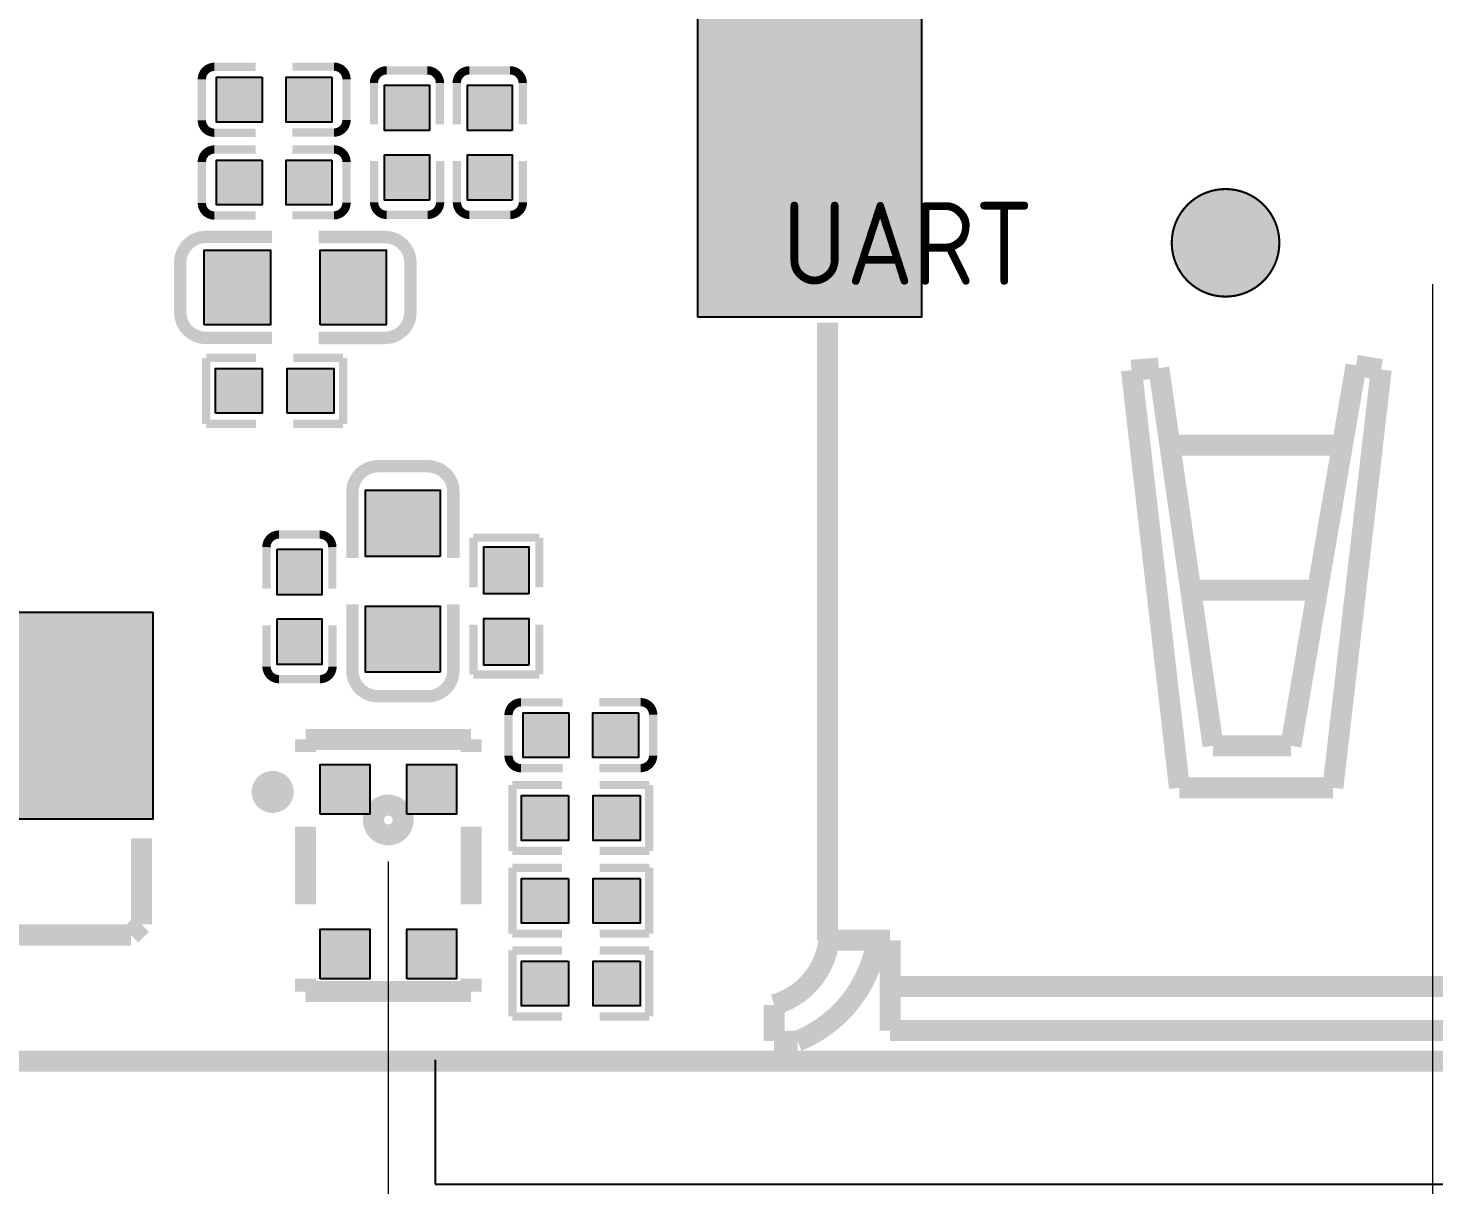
# Model space of a CAD drawing. Header units: millimetres. Extents: x 3623 to 6062, y 1175 to 2021.
# Drawn here: x 5601.81 to 5618.8, y 1795.21 to 1809.19 of the extents above; entities that cross this region are included whole.
import ezdxf

# ---------------------------------------------------------------- set-up
doc = ezdxf.new("R2010")
doc.units = ezdxf.units.MM
doc.header["$LTSCALE"] = 0.1
for name, color, linetype, true_color in [('Board-Outline-Layer', 6, 'Continuous', 0xff00ff), ('Multi-Layer', 7, 'Continuous', 0xc0c0c0), ('Top-Layer', 1, 'Continuous', 0xff0000), ('Top-Silkscreen-Layer', 7, 'Continuous', 0xffcc00)]:
    doc.layers.add(name, color=color, linetype=linetype, true_color=true_color)
doc.layers.add('FPC', color=11, linetype='Continuous')
doc.layers.add('TOPOVERLAY', color=2, linetype='Continuous')
doc.styles.get("Standard").update_dxf_attribs({"font": 'isocp2.shx', "bigfont": 'AllInOneBig.shx'})
doc.styles.add('宋体', font='', dxfattribs={"height": 2.5})
doc.styles.get('宋体').set_extended_font_data('SimSun')
doc.dimstyles.new('DIM', dxfattribs={"dimtxt": 3, "dimasz": 2.5, "dimexe": 0.5, "dimexo": 0.5, "dimgap": 0.1, "dimtad": 0, "dimzin": 12, "dimdsep": 46, "dimtxsty": '宋体', "dimcen": 0, "dimclrd": 3, "dimclre": 3, "dimclrt": 3, "dimadec": 0, "dimazin": 0, "dimtfac": 0.8, "dimtmove": 0, "dimatfit": 3, "dimfxl": 1, "dimtolj": 1, "dimtzin": 0, "dimlwd": 20, "dimlwe": 20, "dimarcsym": 0})

# ---------------------------------------------------------------- blocks, each defined once
blk = doc.blocks.new('*D341')
at = {"color": 3, "lineweight": 20, "transparency": 16777216}
for p, q in [((5599.246, 1800.379), (5599.246, 1779.69)), ((5650.006, 1800.379), (5650.006, 1779.69)), ((5601.746, 1780.19), (5620.253, 1780.19)), ((5647.506, 1780.19), (5629, 1780.19))]:
    blk.add_line(p, q, dxfattribs=at)
at = {"color": 3, "transparency": 16777216}
for points in [[(5601.746, 1780.607), (5601.746, 1779.773), (5599.246, 1780.19)], [(5647.506, 1780.607), (5647.506, 1779.773), (5650.006, 1780.19)]]:
    blk.add_solid(points, dxfattribs=at)
at = {"layer": 'Defpoints', "color": 0, "transparency": 16777216}
for p in [(5599.246, 1800.879), (5650.006, 1800.879), (5650.006, 1780.19)]:
    blk.add_point(p, dxfattribs=at)
at = {"color": 3, "transparency": 16777216, "insert": (5624.626, 1780.19), "char_height": 2.5, "attachment_point": 5, "style": '宋体'}
blk.add_mtext('\\A1;50.76', dxfattribs=at)
blk = doc.blocks.new('*D342')
at = {"color": 3, "lineweight": 20, "transparency": 16777216}
for p, q in [((5606.165, 1799.119), (5606.165, 1783.476)), ((5643.785, 1799.119), (5643.785, 1783.476)), ((5608.665, 1783.976), (5620.622, 1783.976)), ((5641.285, 1783.976), (5629.328, 1783.976))]:
    blk.add_line(p, q, dxfattribs=at)
at = {"color": 3, "transparency": 16777216}
for points in [[(5608.665, 1784.392), (5608.665, 1783.559), (5606.165, 1783.976)], [(5641.285, 1784.392), (5641.285, 1783.559), (5643.785, 1783.976)]]:
    blk.add_solid(points, dxfattribs=at)
at = {"layer": 'Defpoints', "color": 0, "transparency": 16777216}
for p in [(5606.165, 1799.619), (5643.785, 1799.619), (5643.785, 1783.976)]:
    blk.add_point(p, dxfattribs=at)
at = {"color": 3, "transparency": 16777216, "insert": (5624.975, 1783.976), "char_height": 2.5, "attachment_point": 5, "style": '宋体'}
blk.add_mtext('\\A1;37.62', dxfattribs=at)
blk = doc.blocks.new('*D347')
at = {"color": 3, "lineweight": 20, "transparency": 16777216}
for p, q in [((5618.781, 1806.094), (5618.781, 1788.041)), ((5633.293, 1802.85), (5633.293, 1788.041)), ((5621.281, 1788.541), (5621.851, 1788.541)), ((5630.793, 1788.541), (5630.222, 1788.541))]:
    blk.add_line(p, q, dxfattribs=at)
at = {"color": 3, "transparency": 16777216}
for points in [[(5621.281, 1788.958), (5621.281, 1788.125), (5618.781, 1788.541)], [(5630.793, 1788.958), (5630.793, 1788.125), (5633.293, 1788.541)]]:
    blk.add_solid(points, dxfattribs=at)
at = {"layer": 'Defpoints', "color": 0, "transparency": 16777216}
for p in [(5618.781, 1806.594), (5633.293, 1803.35), (5633.293, 1788.541)]:
    blk.add_point(p, dxfattribs=at)
at = {"color": 3, "transparency": 16777216, "insert": (5626.037, 1788.541), "char_height": 2.5, "attachment_point": 5, "style": '宋体'}
blk.add_mtext('\\A1;14.51', dxfattribs=at)
blk = doc.blocks.new('*D348')
at = {"color": 3, "lineweight": 20, "transparency": 16777216}
for p, q in [((5569.991, 1806.094), (5569.991, 1788.041)), ((5618.781, 1806.094), (5618.781, 1788.041)), ((5572.491, 1788.541), (5589.977, 1788.541)), ((5616.281, 1788.541), (5598.795, 1788.541))]:
    blk.add_line(p, q, dxfattribs=at)
at = {"color": 3, "transparency": 16777216}
for points in [[(5572.491, 1788.958), (5572.491, 1788.125), (5569.991, 1788.541)], [(5616.281, 1788.958), (5616.281, 1788.125), (5618.781, 1788.541)]]:
    blk.add_solid(points, dxfattribs=at)
at = {"layer": 'Defpoints', "color": 0, "transparency": 16777216}
for p in [(5569.991, 1806.594), (5618.781, 1806.594), (5569.991, 1788.541)]:
    blk.add_point(p, dxfattribs=at)
at = {"color": 3, "transparency": 16777216, "insert": (5594.386, 1788.541), "char_height": 2.5, "attachment_point": 5, "style": '宋体'}
blk.add_mtext('\\A1;48.79', dxfattribs=at)

msp = doc.modelspace()

# ---------------------------------------------------------------- hatches: boundary and pattern name
at = {"layer": 'Multi-Layer'}
msp.add_hatch(color=256, dxfattribs=at).paths.add_polyline_path([(5615.631, 1806.594, 1), (5616.931, 1806.594, 1)])
msp.add_hatch(color=256, dxfattribs=at).paths.add_polyline_path([(5615.631, 1806.594, 1), (5616.931, 1806.594, 1)])
at = {"layer": 'Top-Layer'}
for points in [[(5609.906, 1805.694), (5609.906, 1810.894), (5612.606, 1810.894), (5612.606, 1805.694)], [(5604.641, 1808.594), (5604.641, 1808.054), (5604.091, 1808.054), (5604.091, 1808.594)], [(5605.481, 1808.594), (5605.481, 1808.054), (5604.931, 1808.054), (5604.931, 1808.594)], [(5606.661, 1807.95), (5606.121, 1807.95), (5606.121, 1808.5), (5606.661, 1808.5)], [(5607.661, 1807.95), (5607.121, 1807.95), (5607.121, 1808.5), (5607.661, 1808.5)], [(5604.641, 1807.594), (5604.641, 1807.054), (5604.091, 1807.054), (5604.091, 1807.594)], [(5605.481, 1807.594), (5605.481, 1807.054), (5604.931, 1807.054), (5604.931, 1807.594)], [(5606.661, 1807.109), (5606.121, 1807.109), (5606.121, 1807.659), (5606.661, 1807.659)], [(5607.661, 1807.109), (5607.121, 1807.109), (5607.121, 1807.659), (5607.661, 1807.659)], [(5603.941, 1805.604), (5603.941, 1806.504), (5604.741, 1806.504), (5604.741, 1805.604)], [(5605.341, 1805.604), (5605.341, 1806.504), (5606.141, 1806.504), (5606.141, 1805.604)], [(5604.076, 1804.534), (5604.076, 1805.074), (5604.641, 1805.074), (5604.641, 1804.534)], [(5604.941, 1804.534), (5604.941, 1805.074), (5605.507, 1805.074), (5605.507, 1804.534)], [(5606.791, 1802.804), (5605.891, 1802.804), (5605.891, 1803.604), (5606.791, 1803.604)], [(5604.821, 1802.89), (5605.361, 1802.89), (5605.361, 1802.34), (5604.821, 1802.34)], [(5607.861, 1802.354), (5607.321, 1802.354), (5607.321, 1802.92), (5607.861, 1802.92)], [(5606.791, 1801.404), (5605.891, 1801.404), (5605.891, 1802.204), (5606.791, 1802.204)], [(5603.321, 1802.129), (5603.321, 1799.629), (5600.971, 1799.629), (5600.971, 1802.129)], [(5604.821, 1802.049), (5605.361, 1802.049), (5605.361, 1801.499), (5604.821, 1801.499)], [(5607.861, 1801.489), (5607.321, 1801.489), (5607.321, 1802.054), (5607.861, 1802.054)], [(5608.346, 1800.913), (5608.346, 1800.373), (5607.796, 1800.373), (5607.796, 1800.913)], [(5609.187, 1800.913), (5609.187, 1800.373), (5608.637, 1800.373), (5608.637, 1800.913)], [(5605.34, 1799.689), (5605.34, 1800.289), (5605.94, 1800.289), (5605.94, 1799.689)], [(5606.39, 1799.689), (5606.39, 1800.289), (5606.99, 1800.289), (5606.99, 1799.689)], [(5608.341, 1799.913), (5608.341, 1799.373), (5607.776, 1799.373), (5607.776, 1799.913)], [(5609.207, 1799.913), (5609.207, 1799.373), (5608.641, 1799.373), (5608.641, 1799.913)], [(5608.341, 1798.913), (5608.341, 1798.373), (5607.776, 1798.373), (5607.776, 1798.913)], [(5609.207, 1798.913), (5609.207, 1798.373), (5608.641, 1798.373), (5608.641, 1798.913)], [(5605.34, 1797.699), (5605.34, 1798.299), (5605.94, 1798.299), (5605.94, 1797.699)], [(5606.39, 1797.699), (5606.39, 1798.299), (5606.99, 1798.299), (5606.99, 1797.699)], [(5608.341, 1797.913), (5608.341, 1797.373), (5607.776, 1797.373), (5607.776, 1797.913)], [(5609.207, 1797.913), (5609.207, 1797.373), (5608.641, 1797.373), (5608.641, 1797.913)]]:
    msp.add_hatch(color=256, dxfattribs=at).paths.add_polyline_path(points)

# ---------------------------------------------------------------- linework, layer by layer
at = {"layer": 'Board-Outline-Layer', "const_width": 0.254}
msp.add_lwpolyline([(5595.376, 1796.704), (5674.512, 1796.704)], dxfattribs=at)
at = {"layer": 'FPC', "color": 6}
for p, q in [((5606.733, 1796.719), (5606.733, 1795.219)), ((5606.733, 1795.219), (5638.123, 1795.219))]:
    msp.add_line(p, q, dxfattribs=at)
at = {"layer": 'Multi-Layer', "const_width": 0.0254}
msp.add_lwpolyline([(5615.631, 1806.594, 1), (5616.931, 1806.594, 1)], format="xyb", close=True, dxfattribs=at)
msp.add_lwpolyline([(5615.631, 1806.594, 1), (5616.931, 1806.594, 1)], format="xyb", close=True, dxfattribs=at)
at = {"layer": 'Top-Layer'}
for points in [[(5609.906, 1805.694), (5609.906, 1810.894), (5612.606, 1810.894), (5612.606, 1805.694)], [(5604.641, 1808.594), (5604.641, 1808.054), (5604.091, 1808.054), (5604.091, 1808.594)], [(5605.481, 1808.594), (5605.481, 1808.054), (5604.931, 1808.054), (5604.931, 1808.594)], [(5606.661, 1807.95), (5606.121, 1807.95), (5606.121, 1808.5), (5606.661, 1808.5)], [(5607.661, 1807.95), (5607.121, 1807.95), (5607.121, 1808.5), (5607.661, 1808.5)], [(5604.641, 1807.594), (5604.641, 1807.054), (5604.091, 1807.054), (5604.091, 1807.594)], [(5605.481, 1807.594), (5605.481, 1807.054), (5604.931, 1807.054), (5604.931, 1807.594)], [(5606.661, 1807.109), (5606.121, 1807.109), (5606.121, 1807.659), (5606.661, 1807.659)], [(5607.661, 1807.109), (5607.121, 1807.109), (5607.121, 1807.659), (5607.661, 1807.659)], [(5603.941, 1805.604), (5603.941, 1806.504), (5604.741, 1806.504), (5604.741, 1805.604)], [(5605.341, 1805.604), (5605.341, 1806.504), (5606.141, 1806.504), (5606.141, 1805.604)], [(5604.076, 1804.534), (5604.076, 1805.074), (5604.641, 1805.074), (5604.641, 1804.534)], [(5604.941, 1804.534), (5604.941, 1805.074), (5605.507, 1805.074), (5605.507, 1804.534)], [(5606.791, 1802.804), (5605.891, 1802.804), (5605.891, 1803.604), (5606.791, 1803.604)], [(5604.821, 1802.89), (5605.361, 1802.89), (5605.361, 1802.34), (5604.821, 1802.34)], [(5607.861, 1802.354), (5607.321, 1802.354), (5607.321, 1802.92), (5607.861, 1802.92)], [(5606.791, 1801.404), (5605.891, 1801.404), (5605.891, 1802.204), (5606.791, 1802.204)], [(5603.321, 1802.129), (5603.321, 1799.629), (5600.971, 1799.629), (5600.971, 1802.129)], [(5604.821, 1802.049), (5605.361, 1802.049), (5605.361, 1801.499), (5604.821, 1801.499)], [(5607.861, 1801.489), (5607.321, 1801.489), (5607.321, 1802.054), (5607.861, 1802.054)], [(5608.346, 1800.913), (5608.346, 1800.373), (5607.796, 1800.373), (5607.796, 1800.913)], [(5609.187, 1800.913), (5609.187, 1800.373), (5608.637, 1800.373), (5608.637, 1800.913)], [(5605.34, 1799.689), (5605.34, 1800.289), (5605.94, 1800.289), (5605.94, 1799.689)], [(5606.39, 1799.689), (5606.39, 1800.289), (5606.99, 1800.289), (5606.99, 1799.689)], [(5608.341, 1799.913), (5608.341, 1799.373), (5607.776, 1799.373), (5607.776, 1799.913)], [(5609.207, 1799.913), (5609.207, 1799.373), (5608.641, 1799.373), (5608.641, 1799.913)], [(5608.341, 1798.913), (5608.341, 1798.373), (5607.776, 1798.373), (5607.776, 1798.913)], [(5609.207, 1798.913), (5609.207, 1798.373), (5608.641, 1798.373), (5608.641, 1798.913)], [(5605.34, 1797.699), (5605.34, 1798.299), (5605.94, 1798.299), (5605.94, 1797.699)], [(5606.39, 1797.699), (5606.39, 1798.299), (5606.99, 1798.299), (5606.99, 1797.699)], [(5608.341, 1797.913), (5608.341, 1797.373), (5607.776, 1797.373), (5607.776, 1797.913)], [(5609.207, 1797.913), (5609.207, 1797.373), (5608.641, 1797.373), (5608.641, 1797.913)]]:
    msp.add_lwpolyline(points, close=True, dxfattribs=at)
at = {"layer": 'Top-Silkscreen-Layer'}
for points, const_width in [([(5603.912, 1808.569, -0.414), (5604.064, 1808.721)], 0.1), ([(5603.912, 1808.569, -0.414), (5604.064, 1808.721)], 0.1), ([(5605.507, 1808.723, -0.414), (5605.66, 1808.571)], 0.1), ([(5605.507, 1808.723, -0.414), (5605.66, 1808.571)], 0.1), ([(5605.992, 1808.526, -0.414), (5606.144, 1808.678)], 0.1), ([(5605.992, 1808.526, -0.414), (5606.144, 1808.678)], 0.1), ([(5606.637, 1808.678, -0.414), (5606.789, 1808.526)], 0.1), ([(5606.637, 1808.678, -0.414), (5606.789, 1808.526)], 0.1), ([(5606.992, 1808.526, -0.414), (5607.144, 1808.678)], 0.1), ([(5606.992, 1808.526, -0.414), (5607.144, 1808.678)], 0.1), ([(5607.637, 1808.678, -0.414), (5607.789, 1808.526)], 0.1), ([(5607.637, 1808.678, -0.414), (5607.789, 1808.526)], 0.1), ([(5604.064, 1807.924, -0.414), (5603.912, 1808.076)], 0.1), ([(5604.064, 1807.924, -0.414), (5603.912, 1808.076)], 0.1), ([(5605.66, 1808.078, -0.414), (5605.507, 1807.926)], 0.1), ([(5605.66, 1808.078, -0.414), (5605.507, 1807.926)], 0.1), ([(5603.912, 1807.569, -0.414), (5604.064, 1807.721)], 0.1), ([(5603.912, 1807.569, -0.414), (5604.064, 1807.721)], 0.1), ([(5605.507, 1807.723, -0.414), (5605.66, 1807.571)], 0.1), ([(5605.507, 1807.723, -0.414), (5605.66, 1807.571)], 0.1), ([(5604.064, 1806.924, -0.414), (5603.912, 1807.076)], 0.1), ([(5604.064, 1806.924, -0.414), (5603.912, 1807.076)], 0.1), ([(5605.66, 1807.078, -0.414), (5605.507, 1806.926)], 0.1), ([(5605.66, 1807.078, -0.414), (5605.507, 1806.926)], 0.1), ([(5606.146, 1806.931, -0.414), (5605.994, 1807.083)], 0.1), ([(5606.146, 1806.931, -0.414), (5605.994, 1807.083)], 0.1), ([(5606.791, 1807.083, -0.414), (5606.639, 1806.931)], 0.1), ([(5606.791, 1807.083, -0.414), (5606.639, 1806.931)], 0.1), ([(5607.146, 1806.931, -0.414), (5606.994, 1807.083)], 0.1), ([(5607.146, 1806.931, -0.414), (5606.994, 1807.083)], 0.1), ([(5607.791, 1807.083, -0.414), (5607.639, 1806.931)], 0.1), ([(5607.791, 1807.083, -0.414), (5607.639, 1806.931)], 0.1), ([(5603.651, 1806.355, -0.414), (5603.961, 1806.665)], 0.15), ([(5603.651, 1806.355, -0.414), (5603.961, 1806.665)], 0.15), ([(5606.122, 1806.664, -0.414), (5606.432, 1806.354)], 0.15), ([(5606.122, 1806.664, -0.414), (5606.432, 1806.354)], 0.15), ([(5603.961, 1805.445, -0.414), (5603.651, 1805.755)], 0.15), ([(5603.961, 1805.445, -0.414), (5603.651, 1805.755)], 0.15), ([(5606.432, 1805.754, -0.414), (5606.122, 1805.444)], 0.15), ([(5606.432, 1805.754, -0.414), (5606.122, 1805.444)], 0.15), ([(5605.732, 1803.585, -0.414), (5606.042, 1803.894)], 0.15), ([(5605.732, 1803.585, -0.414), (5606.042, 1803.894)], 0.15), ([(5606.642, 1803.894, -0.414), (5606.951, 1803.585)], 0.15), ([(5606.642, 1803.894, -0.414), (5606.951, 1803.585)], 0.15), ([(5604.692, 1802.916, -0.414), (5604.844, 1803.068)], 0.1), ([(5604.692, 1802.916, -0.414), (5604.844, 1803.068)], 0.1), ([(5605.337, 1803.068, -0.414), (5605.489, 1802.916)], 0.1), ([(5605.337, 1803.068, -0.414), (5605.489, 1802.916)], 0.1), ([(5604.846, 1801.321, -0.414), (5604.694, 1801.473)], 0.1), ([(5604.846, 1801.321, -0.414), (5604.694, 1801.473)], 0.1), ([(5605.491, 1801.473, -0.414), (5605.339, 1801.321)], 0.1), ([(5605.491, 1801.473, -0.414), (5605.339, 1801.321)], 0.1), ([(5606.041, 1801.114, -0.414), (5605.731, 1801.424)], 0.15), ([(5606.041, 1801.114, -0.414), (5605.731, 1801.424)], 0.15), ([(5606.951, 1801.424, -0.414), (5606.641, 1801.114)], 0.15), ([(5606.951, 1801.424, -0.414), (5606.641, 1801.114)], 0.15), ([(5607.618, 1800.888, -0.414), (5607.77, 1801.041)], 0.1), ([(5607.618, 1800.888, -0.414), (5607.77, 1801.041)], 0.1), ([(5609.213, 1801.043, -0.414), (5609.365, 1800.891)], 0.1), ([(5609.213, 1801.043, -0.414), (5609.365, 1800.891)], 0.1), ([(5607.77, 1800.244, -0.414), (5607.618, 1800.396)], 0.1), ([(5607.77, 1800.244, -0.414), (5607.618, 1800.396)], 0.1), ([(5609.365, 1800.398, -0.414), (5609.213, 1800.246)], 0.1), ([(5609.365, 1800.398, -0.414), (5609.213, 1800.246)], 0.1), ([(5605.985, 1799.619, 1), (5606.344, 1799.619), (5606.344, 1799.619, 1), (5605.985, 1799.619)], 0.254), ([(5605.985, 1799.619, 1), (5606.344, 1799.619), (5606.344, 1799.619, 1), (5605.985, 1799.619)], 0.254), ([(5610.825, 1797.385, 0.312), (5611.491, 1798.191)], 0.254), ([(5610.825, 1797.385, 0.312), (5611.491, 1798.191)], 0.254), ([(5611.11, 1796.946, 0.257), (5612.06, 1798.117)], 0.254), ([(5611.11, 1796.946, 0.257), (5612.06, 1798.117)], 0.254)]:
    msp.add_lwpolyline(points, format="xyb", dxfattribs=dict(at, const_width=const_width))
for points, const_width in [([(5604.064, 1808.721), (5604.564, 1808.721)], 0.1), ([(5604.064, 1808.721), (5604.564, 1808.721)], 0.1), ([(5605.007, 1808.723), (5605.507, 1808.723)], 0.1), ([(5605.007, 1808.723), (5605.507, 1808.723)], 0.1), ([(5603.912, 1808.076), (5603.912, 1808.569)], 0.1), ([(5603.912, 1808.076), (5603.912, 1808.569)], 0.1), ([(5605.66, 1808.078), (5605.66, 1808.571)], 0.1), ([(5605.66, 1808.078), (5605.66, 1808.571)], 0.1), ([(5606.144, 1808.678), (5606.637, 1808.678)], 0.1), ([(5606.144, 1808.678), (5606.637, 1808.678)], 0.1), ([(5607.144, 1808.678), (5607.637, 1808.678)], 0.1), ([(5607.144, 1808.678), (5607.637, 1808.678)], 0.1), ([(5605.992, 1808.526), (5605.992, 1808.026)], 0.1), ([(5605.992, 1808.526), (5605.992, 1808.026)], 0.1), ([(5606.789, 1808.526), (5606.789, 1808.026)], 0.1), ([(5606.789, 1808.526), (5606.789, 1808.026)], 0.1), ([(5606.992, 1808.526), (5606.992, 1808.026)], 0.1), ([(5606.992, 1808.526), (5606.992, 1808.026)], 0.1), ([(5607.789, 1808.526), (5607.789, 1808.026)], 0.1), ([(5607.789, 1808.526), (5607.789, 1808.026)], 0.1), ([(5604.064, 1807.924), (5604.564, 1807.924)], 0.1), ([(5604.064, 1807.924), (5604.564, 1807.924)], 0.1), ([(5605.007, 1807.926), (5605.507, 1807.926)], 0.1), ([(5605.007, 1807.926), (5605.507, 1807.926)], 0.1), ([(5604.064, 1807.721), (5604.564, 1807.721)], 0.1), ([(5604.064, 1807.721), (5604.564, 1807.721)], 0.1), ([(5605.007, 1807.723), (5605.507, 1807.723)], 0.1), ([(5605.007, 1807.723), (5605.507, 1807.723)], 0.1), ([(5603.912, 1807.076), (5603.912, 1807.569)], 0.1), ([(5603.912, 1807.076), (5603.912, 1807.569)], 0.1), ([(5605.66, 1807.078), (5605.66, 1807.571)], 0.1), ([(5605.66, 1807.078), (5605.66, 1807.571)], 0.1), ([(5605.994, 1807.583), (5605.994, 1807.083)], 0.1), ([(5605.994, 1807.583), (5605.994, 1807.083)], 0.1), ([(5606.791, 1807.583), (5606.791, 1807.083)], 0.1), ([(5606.791, 1807.583), (5606.791, 1807.083)], 0.1), ([(5606.994, 1807.583), (5606.994, 1807.083)], 0.1), ([(5606.994, 1807.583), (5606.994, 1807.083)], 0.1), ([(5607.791, 1807.583), (5607.791, 1807.083)], 0.1), ([(5607.791, 1807.583), (5607.791, 1807.083)], 0.1), ([(5604.064, 1806.924), (5604.564, 1806.924)], 0.1), ([(5604.064, 1806.924), (5604.564, 1806.924)], 0.1), ([(5605.007, 1806.926), (5605.507, 1806.926)], 0.1), ([(5605.007, 1806.926), (5605.507, 1806.926)], 0.1), ([(5606.146, 1806.931), (5606.639, 1806.931)], 0.1), ([(5606.146, 1806.931), (5606.639, 1806.931)], 0.1), ([(5607.146, 1806.931), (5607.639, 1806.931)], 0.1), ([(5607.146, 1806.931), (5607.639, 1806.931)], 0.1), ([(5604.761, 1806.665), (5603.961, 1806.665)], 0.15), ([(5604.761, 1806.665), (5603.961, 1806.665)], 0.15), ([(5605.322, 1806.664), (5606.122, 1806.664)], 0.15), ([(5605.322, 1806.664), (5606.122, 1806.664)], 0.15), ([(5603.651, 1806.355), (5603.651, 1805.755)], 0.15), ([(5603.651, 1806.355), (5603.651, 1805.755)], 0.15), ([(5606.432, 1806.354), (5606.432, 1805.754)], 0.15), ([(5606.432, 1806.354), (5606.432, 1805.754)], 0.15), ([(5611.47, 1805.629), (5611.47, 1798.166)], 0.254), ([(5611.47, 1805.629), (5611.47, 1798.166)], 0.254), ([(5604.761, 1805.445), (5603.961, 1805.445)], 0.15), ([(5604.761, 1805.445), (5603.961, 1805.445)], 0.15), ([(5605.322, 1805.444), (5606.122, 1805.444)], 0.15), ([(5605.322, 1805.444), (5606.122, 1805.444)], 0.15), ([(5603.965, 1805.203), (5603.965, 1804.406)], 0.1), ([(5604.565, 1805.203), (5603.965, 1805.203)], 0.1), ([(5603.965, 1805.203), (5603.965, 1804.406)], 0.1), ([(5604.565, 1805.203), (5603.965, 1805.203)], 0.1), ([(5605.018, 1805.203), (5605.618, 1805.203)], 0.1), ([(5605.018, 1805.203), (5605.618, 1805.203)], 0.1), ([(5605.618, 1805.203), (5605.618, 1804.406)], 0.1), ([(5605.618, 1805.203), (5605.618, 1804.406)], 0.1), ([(5615.144, 1805.055), (5615.475, 1805.08)], 0.254), ([(5615.144, 1805.055), (5615.475, 1805.08)], 0.254), ([(5615.475, 1805.08), (5616.13, 1800.516)], 0.254), ([(5615.475, 1805.08), (5616.13, 1800.516)], 0.254), ([(5617.07, 1800.516), (5617.858, 1805.113)], 0.254), ([(5617.07, 1800.516), (5617.858, 1805.113)], 0.254), ([(5617.858, 1805.113), (5618.162, 1805.062)], 0.254), ([(5617.858, 1805.113), (5618.162, 1805.062)], 0.254), ([(5615.724, 1800.008), (5615.144, 1805.055)], 0.254), ([(5615.724, 1800.008), (5615.144, 1805.055)], 0.254), ([(5618.162, 1805.062), (5617.578, 1800.008)], 0.254), ([(5618.162, 1805.062), (5617.578, 1800.008)], 0.254), ([(5604.565, 1804.406), (5603.965, 1804.406)], 0.1), ([(5604.565, 1804.406), (5603.965, 1804.406)], 0.1), ([(5605.018, 1804.406), (5605.618, 1804.406)], 0.1), ([(5605.018, 1804.406), (5605.618, 1804.406)], 0.1), ([(5615.572, 1804.148), (5617.654, 1804.148)], 0.254), ([(5615.572, 1804.148), (5617.654, 1804.148)], 0.254), ([(5606.042, 1803.894), (5606.642, 1803.894)], 0.15), ([(5606.042, 1803.894), (5606.642, 1803.894)], 0.15), ([(5605.732, 1802.785), (5605.732, 1803.585)], 0.15), ([(5605.732, 1802.785), (5605.732, 1803.585)], 0.15), ([(5606.951, 1802.785), (5606.951, 1803.585)], 0.15), ([(5606.951, 1802.785), (5606.951, 1803.585)], 0.15), ([(5605.337, 1803.068), (5604.844, 1803.068)], 0.1), ([(5605.337, 1803.068), (5604.844, 1803.068)], 0.1), ([(5607.193, 1802.431), (5607.193, 1803.031)], 0.1), ([(5607.193, 1803.031), (5607.99, 1803.031)], 0.1), ([(5607.193, 1802.431), (5607.193, 1803.031)], 0.1), ([(5607.193, 1803.031), (5607.99, 1803.031)], 0.1), ([(5607.99, 1802.431), (5607.99, 1803.031)], 0.1), ([(5607.99, 1802.431), (5607.99, 1803.031)], 0.1), ([(5604.692, 1802.416), (5604.692, 1802.916)], 0.1), ([(5604.692, 1802.416), (5604.692, 1802.916)], 0.1), ([(5605.489, 1802.416), (5605.489, 1802.916)], 0.1), ([(5605.489, 1802.416), (5605.489, 1802.916)], 0.1), ([(5615.902, 1802.395), (5617.35, 1802.395)], 0.254), ([(5615.902, 1802.395), (5617.35, 1802.395)], 0.254), ([(5605.731, 1802.224), (5605.731, 1801.424)], 0.15), ([(5605.731, 1802.224), (5605.731, 1801.424)], 0.15), ([(5606.951, 1802.224), (5606.951, 1801.424)], 0.15), ([(5606.951, 1802.224), (5606.951, 1801.424)], 0.15), ([(5604.694, 1801.473), (5604.694, 1801.973)], 0.1), ([(5604.694, 1801.473), (5604.694, 1801.973)], 0.1), ([(5605.491, 1801.473), (5605.491, 1801.973)], 0.1), ([(5605.491, 1801.473), (5605.491, 1801.973)], 0.1), ([(5607.193, 1801.978), (5607.193, 1801.378)], 0.1), ([(5607.193, 1801.978), (5607.193, 1801.378)], 0.1), ([(5607.99, 1801.978), (5607.99, 1801.378)], 0.1), ([(5607.99, 1801.978), (5607.99, 1801.378)], 0.1), ([(5605.339, 1801.321), (5604.846, 1801.321)], 0.1), ([(5605.339, 1801.321), (5604.846, 1801.321)], 0.1), ([(5607.193, 1801.378), (5607.99, 1801.378)], 0.1), ([(5607.193, 1801.378), (5607.99, 1801.378)], 0.1), ([(5606.041, 1801.114), (5606.641, 1801.114)], 0.15), ([(5606.041, 1801.114), (5606.641, 1801.114)], 0.15), ([(5607.77, 1801.041), (5608.27, 1801.041)], 0.1), ([(5607.77, 1801.041), (5608.27, 1801.041)], 0.1), ([(5608.713, 1801.043), (5609.213, 1801.043)], 0.1), ([(5608.713, 1801.043), (5609.213, 1801.043)], 0.1), ([(5607.618, 1800.396), (5607.618, 1800.888)], 0.1), ([(5607.618, 1800.396), (5607.618, 1800.888)], 0.1), ([(5609.365, 1800.398), (5609.365, 1800.891)], 0.1), ([(5609.365, 1800.398), (5609.365, 1800.891)], 0.1), ([(5605.165, 1800.593), (5605.165, 1800.439)], 0.254), ([(5605.165, 1800.593), (5607.165, 1800.593)], 0.254), ([(5605.165, 1800.593), (5605.165, 1800.439)], 0.254), ([(5605.165, 1800.593), (5607.165, 1800.593)], 0.254), ([(5607.165, 1800.593), (5607.165, 1800.439)], 0.254), ([(5607.165, 1800.593), (5607.165, 1800.439)], 0.254), ([(5616.13, 1800.516), (5617.07, 1800.516)], 0.254), ([(5616.13, 1800.516), (5617.07, 1800.516)], 0.254), ([(5607.77, 1800.244), (5608.27, 1800.244)], 0.1), ([(5607.77, 1800.244), (5608.27, 1800.244)], 0.1), ([(5608.713, 1800.246), (5609.213, 1800.246)], 0.1), ([(5608.713, 1800.246), (5609.213, 1800.246)], 0.1), ([(5617.578, 1800.008), (5615.724, 1800.008)], 0.254), ([(5617.578, 1800.008), (5615.724, 1800.008)], 0.254), ([(5608.265, 1800.042), (5607.665, 1800.042)], 0.1), ([(5607.665, 1799.245), (5607.665, 1800.042)], 0.1), ([(5608.265, 1800.042), (5607.665, 1800.042)], 0.1), ([(5607.665, 1799.245), (5607.665, 1800.042)], 0.1), ([(5608.718, 1800.042), (5609.318, 1800.042)], 0.1), ([(5608.718, 1800.042), (5609.318, 1800.042)], 0.1), ([(5609.318, 1799.245), (5609.318, 1800.042)], 0.1), ([(5609.318, 1799.245), (5609.318, 1800.042)], 0.1), ([(5605.165, 1799.54), (5605.165, 1798.599)], 0.254), ([(5605.165, 1799.54), (5605.165, 1798.599)], 0.254), ([(5607.165, 1799.54), (5607.165, 1798.599)], 0.254), ([(5607.165, 1799.54), (5607.165, 1798.599)], 0.254), ([(5603.183, 1798.356), (5603.183, 1799.398)], 0.254), ([(5603.183, 1798.356), (5603.183, 1799.398)], 0.254), ([(5608.265, 1799.245), (5607.665, 1799.245)], 0.1), ([(5608.265, 1799.245), (5607.665, 1799.245)], 0.1), ([(5608.718, 1799.245), (5609.318, 1799.245)], 0.1), ([(5608.718, 1799.245), (5609.318, 1799.245)], 0.1), ([(5608.265, 1799.042), (5607.665, 1799.042)], 0.1), ([(5607.665, 1798.245), (5607.665, 1799.042)], 0.1), ([(5608.265, 1799.042), (5607.665, 1799.042)], 0.1), ([(5607.665, 1798.245), (5607.665, 1799.042)], 0.1), ([(5608.718, 1799.042), (5609.318, 1799.042)], 0.1), ([(5608.718, 1799.042), (5609.318, 1799.042)], 0.1), ([(5609.318, 1798.245), (5609.318, 1799.042)], 0.1), ([(5609.318, 1798.245), (5609.318, 1799.042)], 0.1), ([(5603.056, 1798.229), (5603.183, 1798.356)], 0.254), ([(5603.056, 1798.229), (5603.183, 1798.356)], 0.254), ([(5600.643, 1798.229), (5603.056, 1798.229)], 0.254), ([(5600.643, 1798.229), (5603.056, 1798.229)], 0.254), ([(5608.265, 1798.245), (5607.665, 1798.245)], 0.1), ([(5608.265, 1798.245), (5607.665, 1798.245)], 0.1), ([(5608.718, 1798.245), (5609.318, 1798.245)], 0.1), ([(5608.718, 1798.245), (5609.318, 1798.245)], 0.1), ([(5611.47, 1798.166), (5612.227, 1798.166)], 0.254), ([(5611.47, 1798.166), (5612.227, 1798.166)], 0.254), ([(5612.227, 1798.166), (5612.227, 1797.607)], 0.254), ([(5612.227, 1798.166), (5612.227, 1797.607)], 0.254), ([(5608.265, 1798.042), (5607.665, 1798.042)], 0.1), ([(5607.665, 1797.245), (5607.665, 1798.042)], 0.1), ([(5608.265, 1798.042), (5607.665, 1798.042)], 0.1), ([(5607.665, 1797.245), (5607.665, 1798.042)], 0.1), ([(5608.718, 1798.042), (5609.318, 1798.042)], 0.1), ([(5608.718, 1798.042), (5609.318, 1798.042)], 0.1), ([(5609.318, 1797.245), (5609.318, 1798.042)], 0.1), ([(5609.318, 1797.245), (5609.318, 1798.042)], 0.1), ([(5605.164, 1797.7), (5605.164, 1797.545)], 0.254), ([(5605.164, 1797.7), (5605.164, 1797.545)], 0.254), ([(5607.165, 1797.7), (5607.165, 1797.545)], 0.254), ([(5607.165, 1797.7), (5607.165, 1797.545)], 0.254), ([(5612.227, 1797.607), (5625.334, 1797.607)], 0.254), ([(5612.227, 1797.607), (5612.227, 1797.074)], 0.254), ([(5612.227, 1797.607), (5625.334, 1797.607)], 0.254), ([(5612.227, 1797.607), (5612.227, 1797.074)], 0.254), ([(5605.164, 1797.545), (5607.165, 1797.545)], 0.254), ([(5605.164, 1797.545), (5607.165, 1797.545)], 0.254), ([(5610.826, 1797.385), (5610.826, 1796.947)], 0.254), ([(5610.826, 1797.385), (5610.826, 1796.947)], 0.254), ([(5608.265, 1797.245), (5607.665, 1797.245)], 0.1), ([(5608.265, 1797.245), (5607.665, 1797.245)], 0.1), ([(5608.718, 1797.245), (5609.318, 1797.245)], 0.1), ([(5608.718, 1797.245), (5609.318, 1797.245)], 0.1), ([(5610.826, 1796.947), (5611.11, 1796.947)], 0.254), ([(5610.826, 1796.947), (5611.11, 1796.947)], 0.254), ([(5612.227, 1797.074), (5625.308, 1797.074)], 0.254), ([(5612.227, 1797.074), (5625.308, 1797.074)], 0.254)]:
    msp.add_lwpolyline(points, dxfattribs=dict(at, const_width=const_width))
at = {"layer": 'Top-Silkscreen-Layer', "const_width": 0.254}
msp.add_lwpolyline([(5604.641, 1799.958, 1), (5604.895, 1799.958, 1)], format="xyb", close=True, dxfattribs=at)
msp.add_lwpolyline([(5604.641, 1799.958, 1), (5604.895, 1799.958, 1)], format="xyb", close=True, dxfattribs=at)

# ---------------------------------------------------------------- texts
at = {"layer": 'TOPOVERLAY'}
msp.add_text('UART', height=1, dxfattribs=at).set_placement((5610.928, 1806.088))

# ---------------------------------------------------------------- dimensions: what is measured, and where the dimension line sits
for base, p1, p2, picture, middle in [((5569.991, 1788.541), (5618.781, 1806.594), (5569.991, 1806.594), '*D348', (5594.386, 1788.541)), ((5633.293, 1788.541), (5618.781, 1806.594), (5633.293, 1803.35), '*D347', (5626.037, 1788.541)), ((5650.006, 1780.19), (5599.246, 1800.879), (5650.006, 1800.879), '*D341', (5624.626, 1780.19)), ((5643.785, 1783.976), (5606.165, 1799.619), (5643.785, 1799.619), '*D342', (5624.975, 1783.976))]:
    dim = msp.add_linear_dim(base=base, p1=p1, p2=p2, dimstyle='DIM', override={"dimtxt": 2.5, "dimtfillclr": 2})
    dim.commit()
    dim.dimension.update_dxf_attribs({"geometry": picture, "text_midpoint": middle})

doc.saveas('drawing.dxf')
